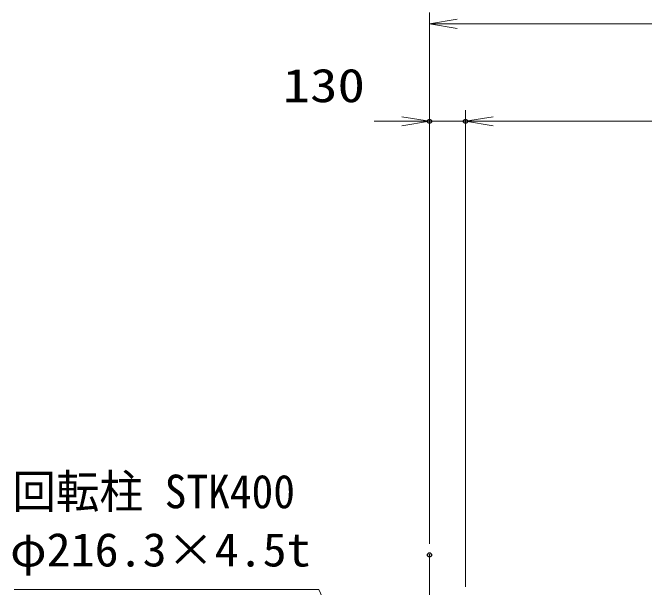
# Model space of a CAD drawing. Units: millimetres, scale not verified. Extents: x -11880 to 11880, y -8400 to 8400.
# Drawn here: x -6791 to -4512, y 584 to 2657 of the extents above; entities that cross this region are included whole.
import ezdxf
from ezdxf.enums import TextEntityAlignment as Align

# ---------------------------------------------------------------- set-up
doc = ezdxf.new("R2010")
doc.units = ezdxf.units.MM
doc.header["$LTSCALE"] = 30
doc.header["$PDMODE"] = 32
doc.header["$PDSIZE"] = 15
doc.linetypes.add('USER1', pattern=[18, 12, -1.5, 3, -1.5])
for name, color, linetype, lineweight in [('0-2_軸線', 200, 'USER1', 15), ('0-4_寸法線', 4, 'Continuous', 18), ('0-5_0', 7, 'Continuous', 18)]:
    doc.layers.add(name, color=color, linetype=linetype, lineweight=lineweight)
doc.layers.add('0-6_Defpoints', color=7, linetype='Continuous')
doc.styles.add('ＭＳ ゴシック', font='')
doc.styles.get('ＭＳ ゴシック').set_extended_font_data('MS Gothic')

# ---------------------------------------------------------------- blocks, each defined once
blk = doc.blocks.new('_Open')
at = {"layer": '0-5_0', "color": 4}
blk.add_line((-30, 5), (0, 0), dxfattribs=at)
blk.add_lwpolyline([(-30, -5), (0, 0), (-30, 0)], dxfattribs=at)
blk = doc.blocks.new('S262')
at = {"layer": '0-4_寸法線'}
for points in [[(2099886.1, 87833982.8), (2132857.3, 87833982.8), (2141876.8, 87814051.5), (2143113.7, 87811318.4)], [(2141421.3, 87813845.4), (2143113.7, 87811318.4), (2142332.3, 87814257.7)]]:
    blk.add_lwpolyline(points, dxfattribs=at)
at = {"layer": '0-4_寸法線', "color": 254, "style": 'ＭＳ ゴシック'}
for s, width, p in [('回転柱 STK400', 0.95, (2099695.1, 87841683.4)), ('φ216.3×4.5t', 1.05, (2099454.1, 87835383.4))]:
    blk.add_text(s, height=3637, dxfattribs=dict(at, width=width)).set_placement(p, align=Align.BOTTOM_LEFT)

msp = doc.modelspace()

# ---------------------------------------------------------------- linework, layer by layer
at = {"layer": '0-2_軸線'}
msp.add_line((-5286.96, 701.2), (-5286.96, -1532.84), dxfattribs=at)
at = {"layer": '0-4_寸法線'}
for p, q in [((-5286.96, 741.2), (-5286.96, 2657.2)), ((-5286.96, 2617.2), (4988.04, 2617.2)), ((-5286.96, 741.2), (-5286.96, 2305.19)), ((-5156.96, 586.63), (-5156.96, 2305.19)), ((-5156.96, 586.63), (-5156.96, 2305.19)), ((-5386.96, 2265.19), (-5486.96, 2265.19)), ((-5156.96, 2265.19), (-5286.96, 2265.19)), ((-156.96, 2265.19), (-5156.96, 2265.19)), ((-5056.96, 2265.19), (-4956.96, 2265.19))]:
    msp.add_line(p, q, dxfattribs=at)
at = {"layer": '0-6_Defpoints'}
for p in [(-5286.96, 2265.19), (-5156.96, 2265.19), (-5286.96, 701.2)]:
    msp.add_point(p, dxfattribs=at)

# ---------------------------------------------------------------- block references
at = {"layer": '0-4_寸法線', "xscale": 3.333333, "yscale": 3.333333, "rotation": 180}
for p in [(-5286.96, 2617.2), (-5156.96, 2265.19), (-5156.96, 2265.19)]:
    msp.add_blockref('_Open', p, dxfattribs=at)
at = {"layer": '0-4_寸法線'}
for name, p, xscale, yscale in [('_Open', (-5286.96, 2265.19), 3.333333, 3.333333), ('S262', (-76781.76, -2927222.78), 0.03333333, 0.03333333)]:
    msp.add_blockref(name, p, dxfattribs=dict(at, xscale=xscale, yscale=yscale))

# ---------------------------------------------------------------- texts
at = {"layer": '0-4_寸法線', "color": 254, "style": 'ＭＳ ゴシック', "width": 1.2}
msp.add_text('130', height=121.2, dxfattribs=at).set_placement((-5816.64, 2297.87), align=Align.BOTTOM_LEFT)

doc.saveas('drawing.dxf')
